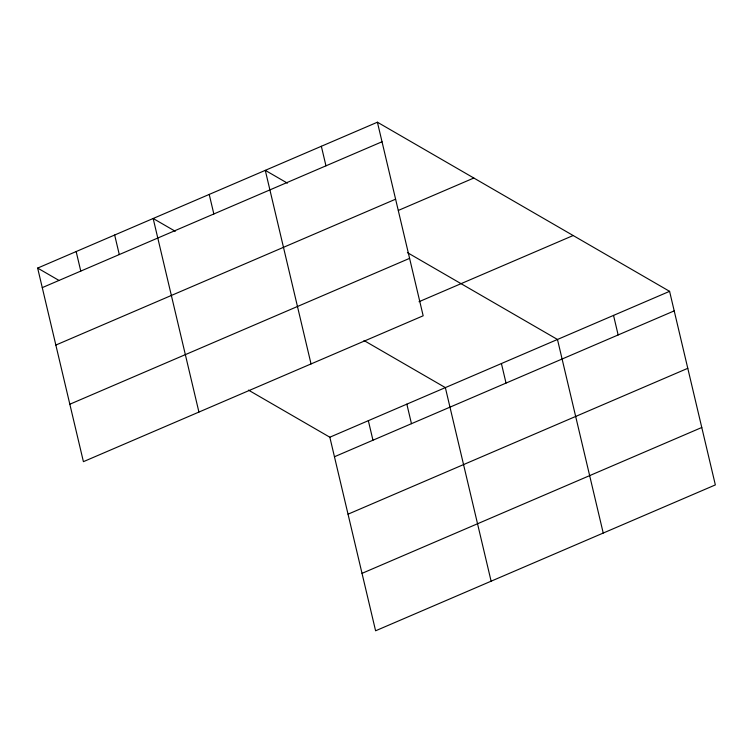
<?xml version="1.0" encoding="UTF-8"?>
<svg xmlns="http://www.w3.org/2000/svg" width="753" height="753" viewBox="0 0 753 753"><rect width="100%" height="100%" fill="white"/><g stroke="black" fill="none" stroke-linecap="round" stroke-linejoin="round"><path stroke-width="1.13" d="M377.404 122.212L423.167 315.789L83.414 461.664L37.65 268.087L377.404 122.212L669.586 291.336L715.35 484.913L375.596 630.788L329.833 437.211L248.481 390.12M42.272 287.627L382.025 141.762M55.844 345.062L395.598 199.187M398.356 210.426L473.825 178.028M69.831 404.229L409.585 258.364M419.007 301.718L573.165 235.529M329.833 437.211L669.586 291.336M334.454 456.751L674.208 310.885M348.037 514.186L687.79 368.311M362.024 573.353L701.777 427.488M287.382 183.139L265.282 170.347L311.045 363.934M407.401 252.613L557.474 339.471L603.228 533.049M175.261 231.275L153.17 218.492L198.924 412.07M364 340.525L445.352 387.607L491.116 581.194M37.65 268.087L58.743 280.295M613.535 315.403L618.147 334.953M501.413 363.539L506.035 383.089M406.846 404.145L411.467 423.685M321.343 146.28L325.964 165.829M368.339 420.673L372.961 440.223M209.221 194.425L213.843 213.965M114.663 235.021L119.285 254.561M76.157 251.549L80.778 271.099"/></g></svg>
